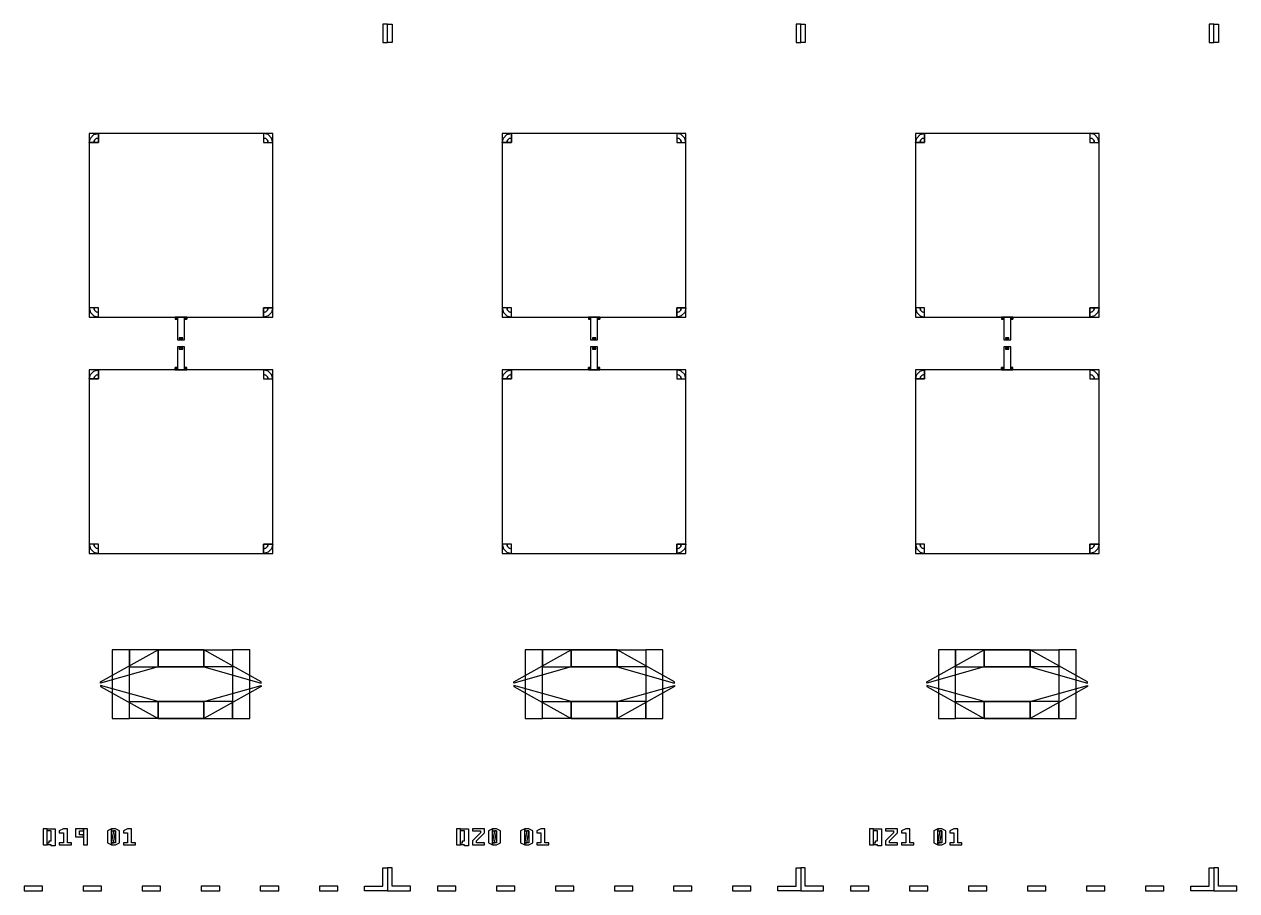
# Model space of a CAD drawing. Extents: x -50899 to 50899, y -48295 to 50898.
# Drawn here: x 4717 to 10000, y -39225 to -35449 of the extents above; entities that cross this region are included whole.
import ezdxf

# ---------------------------------------------------------------- set-up
doc = ezdxf.new("R2010")
doc.units = 0

# ---------------------------------------------------------------- blocks, each defined once
blk = doc.blocks.new('Q18')
for points in [[(2500, 875), (2250, 805), (2250, 809.8), (2500, 950), (2500, 875)], [(2500, 875), (2250, 805), (2250, 809.8), (2500, 950), (2500, 875)], [(2825, 875), (2500, 875), (2500, 950), (2825, 950), (2825, 875)], [(2825, 875), (2500, 875), (2500, 950), (2825, 950), (2825, 875)], [(2900, 950), (2825, 950), (2825, 650), (2900, 650), (2900, 950)], [(2900, 950), (2825, 950), (2825, 650), (2900, 650), (2900, 950)], [(2500, 725), (2250, 795), (2250, 790.2), (2500, 650), (2500, 725)], [(2500, 725), (2250, 795), (2250, 790.2), (2500, 650), (2500, 725)], [(2825, 725), (2500, 725), (2500, 650), (2825, 650), (2825, 725)], [(2825, 725), (2500, 725), (2500, 650), (2825, 650), (2825, 725)]]:
    blk.add_lwpolyline(points)
blk = doc.blocks.new('Q19')
for points in [[(1700, 3595.7), (1700, 3675.7), (1680, 3675.7), (1680, 3595.7), (1700, 3595.7)], [(400, 3200), (400, 2400), (1200, 2400), (1200, 3200), (400, 3200)], [(400, 3200), (400, 3160), (440, 3160), (440, 3200), (400, 3200)], [(400, 3160), (405.4, 3180), (420, 3194.6), (440, 3200), (440, 3180), (430, 3177.3), (422.7, 3170), (420, 3160), (400, 3160)], [(420, 3160), (422.7, 3170), (430, 3177.3), (440, 3180), (440, 3160), (440, 3160), (440, 3160), (440, 3160), (420, 3160)], [(1160, 3200), (1160, 3160), (1200, 3160), (1200, 3200), (1160, 3200)], [(1200, 3160), (1194.6, 3180), (1180, 3194.6), (1160, 3200), (1160, 3180), (1170, 3177.3), (1177.3, 3170), (1180, 3160), (1200, 3160)], [(1180, 3160), (1177.3, 3170), (1170, 3177.3), (1160, 3180), (1160, 3160), (1160, 3160), (1160, 3160), (1160, 3160), (1180, 3160)], [(440, 2400), (440, 2440), (400, 2440), (400, 2400), (440, 2400)], [(400, 2440), (405.4, 2420), (420, 2405.4), (440, 2400), (440, 2420), (430, 2422.7), (422.7, 2430), (420, 2440), (400, 2440)], [(420, 2440), (422.7, 2430), (430, 2422.7), (440, 2420), (440, 2440), (440, 2440), (440, 2440), (440, 2440), (420, 2440)], [(1200, 2400), (1200, 2440), (1160, 2440), (1160, 2400), (1200, 2400)], [(1200, 2440), (1194.6, 2420), (1180, 2405.4), (1160, 2400), (1160, 2420), (1170, 2422.7), (1177.3, 2430), (1180, 2440), (1200, 2440)], [(1180, 2440), (1177.3, 2430), (1170, 2422.7), (1160, 2420), (1160, 2440), (1160, 2440), (1160, 2440), (1160, 2440), (1180, 2440)], [(775, 2400), (775, 2390), (785, 2390), (785, 2400), (775, 2400)], [(785, 2390), (783.7, 2395), (780, 2398.7), (775, 2400), (775, 2395), (777.5, 2394.3), (779.3, 2392.5), (780, 2390), (785, 2390)], [(780, 2390), (779.3, 2392.5), (777.5, 2394.3), (775, 2395), (775, 2390), (775, 2390), (775, 2390), (775, 2390), (780, 2390)], [(785, 2400), (785, 2300), (815, 2300), (815, 2400), (785, 2400)], [(815, 2400), (815, 2390), (825, 2390), (825, 2400), (815, 2400)], [(815, 2390), (816.3, 2395), (820, 2398.7), (825, 2400), (825, 2395), (822.5, 2394.3), (820.7, 2392.5), (820, 2390), (815, 2390)], [(820, 2390), (820.7, 2392.5), (822.5, 2394.3), (825, 2395), (825, 2390), (825, 2390), (825, 2390), (825, 2390), (820, 2390)], [(807.5, 2305), (807.5, 2310), (792.5, 2310), (792.5, 2305), (807.5, 2305)], [(802.5, 2300), (802.5, 2305), (797.5, 2305), (797.5, 2300), (802.5, 2300)], [(785, 2270), (785, 2170), (815, 2170), (815, 2270), (785, 2270)], [(792.5, 2265), (792.5, 2260), (807.5, 2260), (807.5, 2265), (792.5, 2265)], [(797.5, 2270), (797.5, 2265), (802.5, 2265), (802.5, 2270), (797.5, 2270)], [(400, 2170), (400, 1370), (1200, 1370), (1200, 2170), (400, 2170)], [(400, 2170), (400, 2130), (440, 2130), (440, 2170), (400, 2170)], [(400, 2130), (405.4, 2150), (420, 2164.6), (440, 2170), (440, 2150), (430, 2147.3), (422.7, 2140), (420, 2130), (400, 2130)], [(785, 2170), (785, 2180), (775, 2180), (775, 2170), (785, 2170)], [(785, 2180), (783.7, 2175), (780, 2171.3), (775, 2170), (775, 2175), (777.5, 2175.7), (779.3, 2177.5), (780, 2180), (785, 2180)], [(780, 2180), (779.3, 2177.5), (777.5, 2175.7), (775, 2175), (775, 2180), (775, 2180), (775, 2180), (775, 2180), (780, 2180)], [(825, 2170), (825, 2180), (815, 2180), (815, 2170), (825, 2170)], [(815, 2180), (816.3, 2175), (820, 2171.3), (825, 2170), (825, 2175), (822.5, 2175.7), (820.7, 2177.5), (820, 2180), (815, 2180)], [(820, 2180), (820.7, 2177.5), (822.5, 2175.7), (825, 2175), (825, 2180), (825, 2180), (825, 2180), (825, 2180), (820, 2180)], [(1160, 2170), (1160, 2130), (1200, 2130), (1200, 2170), (1160, 2170)], [(1200, 2130), (1194.6, 2150), (1180, 2164.6), (1160, 2170), (1160, 2150), (1170, 2147.3), (1177.3, 2140), (1180, 2130), (1200, 2130)], [(420, 2130), (422.7, 2140), (430, 2147.3), (440, 2150), (440, 2130), (440, 2130), (440, 2130), (440, 2130), (420, 2130)], [(1180, 2130), (1177.3, 2140), (1170, 2147.3), (1160, 2150), (1160, 2130), (1160, 2130), (1160, 2130), (1160, 2130), (1180, 2130)], [(440, 1370), (440, 1410), (400, 1410), (400, 1370), (440, 1370)], [(400, 1410), (405.4, 1390), (420, 1375.4), (440, 1370), (440, 1390), (430, 1392.7), (422.7, 1400), (420, 1410), (400, 1410)], [(420, 1410), (422.7, 1400), (430, 1392.7), (440, 1390), (440, 1410), (440, 1410), (440, 1410), (440, 1410), (420, 1410)], [(1200, 1370), (1200, 1410), (1160, 1410), (1160, 1370), (1200, 1370)], [(1200, 1410), (1194.6, 1390), (1180, 1375.4), (1160, 1370), (1160, 1390), (1170, 1392.7), (1177.3, 1400), (1180, 1410), (1200, 1410)], [(1180, 1410), (1177.3, 1400), (1170, 1392.7), (1160, 1390), (1160, 1410), (1160, 1410), (1160, 1410), (1160, 1410), (1180, 1410)], [(2500, 875), (2250, 805), (2250, 809.8), (2500, 950), (2500, 875)], [(2500, 875), (2250, 805), (2250, 809.8), (2500, 950), (2500, 875)], [(2825, 875), (2500, 875), (2500, 950), (2825, 950), (2825, 875)], [(2825, 875), (2500, 875), (2500, 950), (2825, 950), (2825, 875)], [(2900, 950), (2825, 950), (2825, 650), (2900, 650), (2900, 950)], [(2900, 950), (2825, 950), (2825, 650), (2900, 650), (2900, 950)], [(2500, 725), (2250, 795), (2250, 790.2), (2500, 650), (2500, 725)], [(2500, 725), (2250, 795), (2250, 790.2), (2500, 650), (2500, 725)], [(2825, 725), (2500, 725), (2500, 650), (2825, 650), (2825, 725)], [(2825, 725), (2500, 725), (2500, 650), (2825, 650), (2825, 725)], [(200, 100), (217.5, 100), (217.5, 170), (200, 170), (200, 100)], [(217.5, 108.8), (226.2, 108.8), (226.2, 117.5), (235, 117.5), (235, 161.2), (217.5, 161.2), (217.5, 170), (252.5, 170), (252.5, 95.6), (235, 95.6), (235, 100), (217.5, 100), (217.5, 108.8)], [(270, 100), (322.5, 100), (322.5, 108.8), (305, 108.8), (305, 170), (287.5, 170), (270, 161.2), (270, 152.5), (287.5, 152.5), (287.5, 108.8), (270, 108.8), (270, 100), (270, 100)], [(375, 170), (340, 170), (340, 135), (375, 135), (375, 143.8), (357.5, 143.8), (357.5, 161.2), (375, 161.2), (375, 170)], [(375, 100), (392.5, 100), (392.5, 170), (375, 170), (375, 100)], [(1700, -100), (1600, -100), (1600, -80), (1680, -80), (1680, 0), (1700, 0), (1700, -100)], [(117.1, -100), (197.1, -100), (197.1, -80), (117.1, -80), (117.1, -100)], [(374.3, -100), (454.3, -100), (454.3, -80), (374.3, -80), (374.3, -100)], [(631.4, -100), (711.4, -100), (711.4, -80), (631.4, -80), (631.4, -100)], [(888.6, -100), (968.6, -100), (968.6, -80), (888.6, -80), (888.6, -100)], [(1145.7, -100), (1225.7, -100), (1225.7, -80), (1145.7, -80), (1145.7, -100)], [(1402.9, -100), (1482.9, -100), (1482.9, -80), (1402.9, -80), (1402.9, -100)]]:
    blk.add_lwpolyline(points)
blk = doc.blocks.new('Q20')
for points in [[(-100, 3595.7), (-100, 3675.7), (-80, 3675.7), (-80, 3595.7), (-100, 3595.7)], [(1700, 3595.7), (1700, 3675.7), (1680, 3675.7), (1680, 3595.7), (1700, 3595.7)], [(400, 3200), (400, 2400), (1200, 2400), (1200, 3200), (400, 3200)], [(400, 3200), (400, 3160), (440, 3160), (440, 3200), (400, 3200)], [(400, 3160), (405.4, 3180), (420, 3194.6), (440, 3200), (440, 3180), (430, 3177.3), (422.7, 3170), (420, 3160), (400, 3160)], [(420, 3160), (422.7, 3170), (430, 3177.3), (440, 3180), (440, 3160), (440, 3160), (440, 3160), (440, 3160), (420, 3160)], [(1160, 3200), (1160, 3160), (1200, 3160), (1200, 3200), (1160, 3200)], [(1200, 3160), (1194.6, 3180), (1180, 3194.6), (1160, 3200), (1160, 3180), (1170, 3177.3), (1177.3, 3170), (1180, 3160), (1200, 3160)], [(1180, 3160), (1177.3, 3170), (1170, 3177.3), (1160, 3180), (1160, 3160), (1160, 3160), (1160, 3160), (1160, 3160), (1180, 3160)], [(440, 2400), (440, 2440), (400, 2440), (400, 2400), (440, 2400)], [(400, 2440), (405.4, 2420), (420, 2405.4), (440, 2400), (440, 2420), (430, 2422.7), (422.7, 2430), (420, 2440), (400, 2440)], [(420, 2440), (422.7, 2430), (430, 2422.7), (440, 2420), (440, 2440), (440, 2440), (440, 2440), (440, 2440), (420, 2440)], [(1200, 2400), (1200, 2440), (1160, 2440), (1160, 2400), (1200, 2400)], [(1200, 2440), (1194.6, 2420), (1180, 2405.4), (1160, 2400), (1160, 2420), (1170, 2422.7), (1177.3, 2430), (1180, 2440), (1200, 2440)], [(1180, 2440), (1177.3, 2430), (1170, 2422.7), (1160, 2420), (1160, 2440), (1160, 2440), (1160, 2440), (1160, 2440), (1180, 2440)], [(775, 2400), (775, 2390), (785, 2390), (785, 2400), (775, 2400)], [(785, 2390), (783.7, 2395), (780, 2398.7), (775, 2400), (775, 2395), (777.5, 2394.3), (779.3, 2392.5), (780, 2390), (785, 2390)], [(780, 2390), (779.3, 2392.5), (777.5, 2394.3), (775, 2395), (775, 2390), (775, 2390), (775, 2390), (775, 2390), (780, 2390)], [(785, 2400), (785, 2300), (815, 2300), (815, 2400), (785, 2400)], [(815, 2400), (815, 2390), (825, 2390), (825, 2400), (815, 2400)], [(815, 2390), (816.3, 2395), (820, 2398.7), (825, 2400), (825, 2395), (822.5, 2394.3), (820.7, 2392.5), (820, 2390), (815, 2390)], [(820, 2390), (820.7, 2392.5), (822.5, 2394.3), (825, 2395), (825, 2390), (825, 2390), (825, 2390), (825, 2390), (820, 2390)], [(807.5, 2305), (807.5, 2310), (792.5, 2310), (792.5, 2305), (807.5, 2305)], [(802.5, 2300), (802.5, 2305), (797.5, 2305), (797.5, 2300), (802.5, 2300)], [(785, 2270), (785, 2170), (815, 2170), (815, 2270), (785, 2270)], [(792.5, 2265), (792.5, 2260), (807.5, 2260), (807.5, 2265), (792.5, 2265)], [(797.5, 2270), (797.5, 2265), (802.5, 2265), (802.5, 2270), (797.5, 2270)], [(400, 2170), (400, 1370), (1200, 1370), (1200, 2170), (400, 2170)], [(400, 2170), (400, 2130), (440, 2130), (440, 2170), (400, 2170)], [(400, 2130), (405.4, 2150), (420, 2164.6), (440, 2170), (440, 2150), (430, 2147.3), (422.7, 2140), (420, 2130), (400, 2130)], [(785, 2170), (785, 2180), (775, 2180), (775, 2170), (785, 2170)], [(785, 2180), (783.7, 2175), (780, 2171.3), (775, 2170), (775, 2175), (777.5, 2175.7), (779.3, 2177.5), (780, 2180), (785, 2180)], [(780, 2180), (779.3, 2177.5), (777.5, 2175.7), (775, 2175), (775, 2180), (775, 2180), (775, 2180), (775, 2180), (780, 2180)], [(825, 2170), (825, 2180), (815, 2180), (815, 2170), (825, 2170)], [(815, 2180), (816.3, 2175), (820, 2171.3), (825, 2170), (825, 2175), (822.5, 2175.7), (820.7, 2177.5), (820, 2180), (815, 2180)], [(820, 2180), (820.7, 2177.5), (822.5, 2175.7), (825, 2175), (825, 2180), (825, 2180), (825, 2180), (825, 2180), (820, 2180)], [(1160, 2170), (1160, 2130), (1200, 2130), (1200, 2170), (1160, 2170)], [(1200, 2130), (1194.6, 2150), (1180, 2164.6), (1160, 2170), (1160, 2150), (1170, 2147.3), (1177.3, 2140), (1180, 2130), (1200, 2130)], [(420, 2130), (422.7, 2140), (430, 2147.3), (440, 2150), (440, 2130), (440, 2130), (440, 2130), (440, 2130), (420, 2130)], [(1180, 2130), (1177.3, 2140), (1170, 2147.3), (1160, 2150), (1160, 2130), (1160, 2130), (1160, 2130), (1160, 2130), (1180, 2130)], [(440, 1370), (440, 1410), (400, 1410), (400, 1370), (440, 1370)], [(400, 1410), (405.4, 1390), (420, 1375.4), (440, 1370), (440, 1390), (430, 1392.7), (422.7, 1400), (420, 1410), (400, 1410)], [(420, 1410), (422.7, 1400), (430, 1392.7), (440, 1390), (440, 1410), (440, 1410), (440, 1410), (440, 1410), (420, 1410)], [(1200, 1370), (1200, 1410), (1160, 1410), (1160, 1370), (1200, 1370)], [(1200, 1410), (1194.6, 1390), (1180, 1375.4), (1160, 1370), (1160, 1390), (1170, 1392.7), (1177.3, 1400), (1180, 1410), (1200, 1410)], [(1180, 1410), (1177.3, 1400), (1170, 1392.7), (1160, 1390), (1160, 1410), (1160, 1410), (1160, 1410), (1160, 1410), (1180, 1410)], [(-1300, 650), (-1225, 650), (-1225, 950), (-1300, 950), (-1300, 650)], [(-1300, 650), (-1225, 650), (-1225, 950), (-1300, 950), (-1300, 650)], [(-1225, 875), (-900, 875), (-900, 950), (-1225, 950), (-1225, 875)], [(-1225, 875), (-900, 875), (-900, 950), (-1225, 950), (-1225, 875)], [(-900, 875), (-650, 805), (-650, 809.8), (-900, 950), (-900, 875)], [(-900, 875), (-650, 805), (-650, 809.8), (-900, 950), (-900, 875)], [(2500, 875), (2250, 805), (2250, 809.8), (2500, 950), (2500, 875)], [(2500, 875), (2250, 805), (2250, 809.8), (2500, 950), (2500, 875)], [(2825, 875), (2500, 875), (2500, 950), (2825, 950), (2825, 875)], [(2825, 875), (2500, 875), (2500, 950), (2825, 950), (2825, 875)], [(2900, 950), (2825, 950), (2825, 650), (2900, 650), (2900, 950)], [(2900, 950), (2825, 950), (2825, 650), (2900, 650), (2900, 950)], [(-900, 725), (-650, 795), (-650, 790.2), (-900, 650), (-900, 725)], [(-900, 725), (-650, 795), (-650, 790.2), (-900, 650), (-900, 725)], [(2500, 725), (2250, 795), (2250, 790.2), (2500, 650), (2500, 725)], [(2500, 725), (2250, 795), (2250, 790.2), (2500, 650), (2500, 725)], [(-1225, 725), (-900, 725), (-900, 650), (-1225, 650), (-1225, 725)], [(-1225, 725), (-900, 725), (-900, 650), (-1225, 650), (-1225, 725)], [(2825, 725), (2500, 725), (2500, 650), (2825, 650), (2825, 725)], [(2825, 725), (2500, 725), (2500, 650), (2825, 650), (2825, 725)], [(200, 100), (217.5, 100), (217.5, 170), (200, 170), (200, 100)], [(217.5, 108.8), (226.2, 108.8), (226.2, 117.5), (235, 117.5), (235, 161.2), (217.5, 161.2), (217.5, 170), (252.5, 170), (252.5, 95.6), (235, 95.6), (235, 100), (217.5, 100), (217.5, 108.8)], [(270, 100), (322.5, 100), (322.5, 108.8), (287.5, 108.8), (287.5, 117.5), (322.5, 152.5), (322.5, 170), (270, 170), (270, 161.2), (305, 161.2), (305, 152.5), (270, 117.5), (270, 100), (270, 100)], [(340, 108.8), (357.5, 100), (357.5, 170), (340, 161.2), (340, 108.8)], [(357.5, 100), (375, 100), (392.5, 108.8), (392.5, 161.2), (375, 170), (357.5, 170), (357.5, 161.2), (375, 161.2), (375, 108.8), (357.5, 108.8), (357.5, 100)], [(357.5, 108.8), (366.2, 108.8), (375, 156.9), (375, 161.2), (366.2, 161.2), (357.5, 113.1), (357.5, 108.8)], [(-100, -100), (0, -100), (0, -80), (-80, -80), (-80, 0), (-100, 0), (-100, -100)], [(1700, -100), (1600, -100), (1600, -80), (1680, -80), (1680, 0), (1700, 0), (1700, -100)], [(117.1, -100), (197.1, -100), (197.1, -80), (117.1, -80), (117.1, -100)], [(374.3, -100), (454.3, -100), (454.3, -80), (374.3, -80), (374.3, -100)], [(631.4, -100), (711.4, -100), (711.4, -80), (631.4, -80), (631.4, -100)], [(888.6, -100), (968.6, -100), (968.6, -80), (888.6, -80), (888.6, -100)], [(1145.7, -100), (1225.7, -100), (1225.7, -80), (1145.7, -80), (1145.7, -100)], [(1402.9, -100), (1482.9, -100), (1482.9, -80), (1402.9, -80), (1402.9, -100)]]:
    blk.add_lwpolyline(points)
blk = doc.blocks.new('Q21')
for points in [[(-100, 3595.7), (-100, 3675.7), (-80, 3675.7), (-80, 3595.7), (-100, 3595.7)], [(1700, 3595.7), (1700, 3675.7), (1680, 3675.7), (1680, 3595.7), (1700, 3595.7)], [(400, 3200), (400, 2400), (1200, 2400), (1200, 3200), (400, 3200)], [(400, 3200), (400, 3160), (440, 3160), (440, 3200), (400, 3200)], [(400, 3160), (405.4, 3180), (420, 3194.6), (440, 3200), (440, 3180), (430, 3177.3), (422.7, 3170), (420, 3160), (400, 3160)], [(420, 3160), (422.7, 3170), (430, 3177.3), (440, 3180), (440, 3160), (440, 3160), (440, 3160), (440, 3160), (420, 3160)], [(1160, 3200), (1160, 3160), (1200, 3160), (1200, 3200), (1160, 3200)], [(1200, 3160), (1194.6, 3180), (1180, 3194.6), (1160, 3200), (1160, 3180), (1170, 3177.3), (1177.3, 3170), (1180, 3160), (1200, 3160)], [(1180, 3160), (1177.3, 3170), (1170, 3177.3), (1160, 3180), (1160, 3160), (1160, 3160), (1160, 3160), (1160, 3160), (1180, 3160)], [(440, 2400), (440, 2440), (400, 2440), (400, 2400), (440, 2400)], [(400, 2440), (405.4, 2420), (420, 2405.4), (440, 2400), (440, 2420), (430, 2422.7), (422.7, 2430), (420, 2440), (400, 2440)], [(420, 2440), (422.7, 2430), (430, 2422.7), (440, 2420), (440, 2440), (440, 2440), (440, 2440), (440, 2440), (420, 2440)], [(1200, 2400), (1200, 2440), (1160, 2440), (1160, 2400), (1200, 2400)], [(1200, 2440), (1194.6, 2420), (1180, 2405.4), (1160, 2400), (1160, 2420), (1170, 2422.7), (1177.3, 2430), (1180, 2440), (1200, 2440)], [(1180, 2440), (1177.3, 2430), (1170, 2422.7), (1160, 2420), (1160, 2440), (1160, 2440), (1160, 2440), (1160, 2440), (1180, 2440)], [(775, 2400), (775, 2390), (785, 2390), (785, 2400), (775, 2400)], [(785, 2390), (783.7, 2395), (780, 2398.7), (775, 2400), (775, 2395), (777.5, 2394.3), (779.3, 2392.5), (780, 2390), (785, 2390)], [(780, 2390), (779.3, 2392.5), (777.5, 2394.3), (775, 2395), (775, 2390), (775, 2390), (775, 2390), (775, 2390), (780, 2390)], [(785, 2400), (785, 2300), (815, 2300), (815, 2400), (785, 2400)], [(815, 2400), (815, 2390), (825, 2390), (825, 2400), (815, 2400)], [(815, 2390), (816.3, 2395), (820, 2398.7), (825, 2400), (825, 2395), (822.5, 2394.3), (820.7, 2392.5), (820, 2390), (815, 2390)], [(820, 2390), (820.7, 2392.5), (822.5, 2394.3), (825, 2395), (825, 2390), (825, 2390), (825, 2390), (825, 2390), (820, 2390)], [(807.5, 2305), (807.5, 2310), (792.5, 2310), (792.5, 2305), (807.5, 2305)], [(802.5, 2300), (802.5, 2305), (797.5, 2305), (797.5, 2300), (802.5, 2300)], [(785, 2270), (785, 2170), (815, 2170), (815, 2270), (785, 2270)], [(792.5, 2265), (792.5, 2260), (807.5, 2260), (807.5, 2265), (792.5, 2265)], [(797.5, 2270), (797.5, 2265), (802.5, 2265), (802.5, 2270), (797.5, 2270)], [(400, 2170), (400, 1370), (1200, 1370), (1200, 2170), (400, 2170)], [(400, 2170), (400, 2130), (440, 2130), (440, 2170), (400, 2170)], [(400, 2130), (405.4, 2150), (420, 2164.6), (440, 2170), (440, 2150), (430, 2147.3), (422.7, 2140), (420, 2130), (400, 2130)], [(785, 2170), (785, 2180), (775, 2180), (775, 2170), (785, 2170)], [(785, 2180), (783.7, 2175), (780, 2171.3), (775, 2170), (775, 2175), (777.5, 2175.7), (779.3, 2177.5), (780, 2180), (785, 2180)], [(780, 2180), (779.3, 2177.5), (777.5, 2175.7), (775, 2175), (775, 2180), (775, 2180), (775, 2180), (775, 2180), (780, 2180)], [(825, 2170), (825, 2180), (815, 2180), (815, 2170), (825, 2170)], [(815, 2180), (816.3, 2175), (820, 2171.3), (825, 2170), (825, 2175), (822.5, 2175.7), (820.7, 2177.5), (820, 2180), (815, 2180)], [(820, 2180), (820.7, 2177.5), (822.5, 2175.7), (825, 2175), (825, 2180), (825, 2180), (825, 2180), (825, 2180), (820, 2180)], [(1160, 2170), (1160, 2130), (1200, 2130), (1200, 2170), (1160, 2170)], [(1200, 2130), (1194.6, 2150), (1180, 2164.6), (1160, 2170), (1160, 2150), (1170, 2147.3), (1177.3, 2140), (1180, 2130), (1200, 2130)], [(420, 2130), (422.7, 2140), (430, 2147.3), (440, 2150), (440, 2130), (440, 2130), (440, 2130), (440, 2130), (420, 2130)], [(1180, 2130), (1177.3, 2140), (1170, 2147.3), (1160, 2150), (1160, 2130), (1160, 2130), (1160, 2130), (1160, 2130), (1180, 2130)], [(440, 1370), (440, 1410), (400, 1410), (400, 1370), (440, 1370)], [(400, 1410), (405.4, 1390), (420, 1375.4), (440, 1370), (440, 1390), (430, 1392.7), (422.7, 1400), (420, 1410), (400, 1410)], [(420, 1410), (422.7, 1400), (430, 1392.7), (440, 1390), (440, 1410), (440, 1410), (440, 1410), (440, 1410), (420, 1410)], [(1200, 1370), (1200, 1410), (1160, 1410), (1160, 1370), (1200, 1370)], [(1200, 1410), (1194.6, 1390), (1180, 1375.4), (1160, 1370), (1160, 1390), (1170, 1392.7), (1177.3, 1400), (1180, 1410), (1200, 1410)], [(1180, 1410), (1177.3, 1400), (1170, 1392.7), (1160, 1390), (1160, 1410), (1160, 1410), (1160, 1410), (1160, 1410), (1180, 1410)], [(-1300, 650), (-1225, 650), (-1225, 950), (-1300, 950), (-1300, 650)], [(-1300, 650), (-1225, 650), (-1225, 950), (-1300, 950), (-1300, 650)], [(-1225, 875), (-900, 875), (-900, 950), (-1225, 950), (-1225, 875)], [(-1225, 875), (-900, 875), (-900, 950), (-1225, 950), (-1225, 875)], [(-900, 875), (-650, 805), (-650, 809.8), (-900, 950), (-900, 875)], [(-900, 875), (-650, 805), (-650, 809.8), (-900, 950), (-900, 875)], [(-900, 725), (-650, 795), (-650, 790.2), (-900, 650), (-900, 725)], [(-900, 725), (-650, 795), (-650, 790.2), (-900, 650), (-900, 725)], [(-1225, 725), (-900, 725), (-900, 650), (-1225, 650), (-1225, 725)], [(-1225, 725), (-900, 725), (-900, 650), (-1225, 650), (-1225, 725)], [(200, 100), (217.5, 100), (217.5, 170), (200, 170), (200, 100)], [(217.5, 108.8), (226.2, 108.8), (226.2, 117.5), (235, 117.5), (235, 161.2), (217.5, 161.2), (217.5, 170), (252.5, 170), (252.5, 95.6), (235, 95.6), (235, 100), (217.5, 100), (217.5, 108.8)], [(270, 100), (322.5, 100), (322.5, 108.8), (287.5, 108.8), (287.5, 117.5), (322.5, 152.5), (322.5, 170), (270, 170), (270, 161.2), (305, 161.2), (305, 152.5), (270, 117.5), (270, 100), (270, 100)], [(340, 100), (392.5, 100), (392.5, 108.8), (375, 108.8), (375, 170), (357.5, 170), (340, 161.2), (340, 152.5), (357.5, 152.5), (357.5, 108.8), (340, 108.8), (340, 100), (340, 100)], [(-100, -100), (0, -100), (0, -80), (-80, -80), (-80, 0), (-100, 0), (-100, -100)], [(1700, -100), (1600, -100), (1600, -80), (1680, -80), (1680, 0), (1700, 0), (1700, -100)], [(117.1, -100), (197.1, -100), (197.1, -80), (117.1, -80), (117.1, -100)], [(374.3, -100), (454.3, -100), (454.3, -80), (374.3, -80), (374.3, -100)], [(631.4, -100), (711.4, -100), (711.4, -80), (631.4, -80), (631.4, -100)], [(888.6, -100), (968.6, -100), (968.6, -80), (888.6, -80), (888.6, -100)], [(1145.7, -100), (1225.7, -100), (1225.7, -80), (1145.7, -80), (1145.7, -100)], [(1402.9, -100), (1482.9, -100), (1482.9, -80), (1402.9, -80), (1402.9, -100)]]:
    blk.add_lwpolyline(points)
blk = doc.blocks.new('Q22')
for points in [[(-100, 3595.7), (-100, 3675.7), (-80, 3675.7), (-80, 3595.7), (-100, 3595.7)], [(-1300, 650), (-1225, 650), (-1225, 950), (-1300, 950), (-1300, 650)], [(-1300, 650), (-1225, 650), (-1225, 950), (-1300, 950), (-1300, 650)], [(-1225, 875), (-900, 875), (-900, 950), (-1225, 950), (-1225, 875)], [(-1225, 875), (-900, 875), (-900, 950), (-1225, 950), (-1225, 875)], [(-900, 875), (-650, 805), (-650, 809.8), (-900, 950), (-900, 875)], [(-900, 875), (-650, 805), (-650, 809.8), (-900, 950), (-900, 875)], [(-900, 725), (-650, 795), (-650, 790.2), (-900, 650), (-900, 725)], [(-900, 725), (-650, 795), (-650, 790.2), (-900, 650), (-900, 725)], [(-1225, 725), (-900, 725), (-900, 650), (-1225, 650), (-1225, 725)], [(-1225, 725), (-900, 725), (-900, 650), (-1225, 650), (-1225, 725)], [(-100, -100), (0, -100), (0, -80), (-80, -80), (-80, 0), (-100, 0), (-100, -100)]]:
    blk.add_lwpolyline(points)

msp = doc.modelspace()

# ---------------------------------------------------------------- linework, layer by layer
for points in [[(4800, -39025), (4817.5, -39025), (4817.5, -38955), (4800, -38955), (4800, -39025)], [(4817.5, -39016.2), (4826.2, -39016.2), (4826.2, -39007.5), (4835, -39007.5), (4835, -38963.8), (4817.5, -38963.8), (4817.5, -38955), (4852.5, -38955), (4852.5, -39029.4), (4835, -39029.4), (4835, -39025), (4817.5, -39025), (4817.5, -39016.2)], [(4870, -39025), (4922.5, -39025), (4922.5, -39016.2), (4905, -39016.2), (4905, -38955), (4887.5, -38955), (4870, -38963.8), (4870, -38972.5), (4887.5, -38972.5), (4887.5, -39016.2), (4870, -39016.2), (4870, -39025), (4870, -39025)], [(4975, -38955), (4940, -38955), (4940, -38990), (4975, -38990), (4975, -38981.2), (4957.5, -38981.2), (4957.5, -38963.8), (4975, -38963.8), (4975, -38955)], [(4975, -39025), (4992.5, -39025), (4992.5, -38955), (4975, -38955), (4975, -39025)], [(5080, -39016.2), (5097.5, -39025), (5097.5, -38955), (5080, -38963.8), (5080, -39016.2)], [(5097.5, -39025), (5115, -39025), (5132.5, -39016.2), (5132.5, -38963.8), (5115, -38955), (5097.5, -38955), (5097.5, -38963.8), (5115, -38963.8), (5115, -39016.2), (5097.5, -39016.2), (5097.5, -39025)], [(5097.5, -39016.2), (5106.2, -39016.2), (5115, -38968.1), (5115, -38963.8), (5106.2, -38963.8), (5097.5, -39011.9), (5097.5, -39016.2)], [(5150, -39025), (5202.5, -39025), (5202.5, -39016.2), (5185, -39016.2), (5185, -38955), (5167.5, -38955), (5150, -38963.8), (5150, -38972.5), (5167.5, -38972.5), (5167.5, -39016.2), (5150, -39016.2), (5150, -39025), (5150, -39025)], [(6600, -39025), (6617.5, -39025), (6617.5, -38955), (6600, -38955), (6600, -39025)], [(6617.5, -39016.2), (6626.2, -39016.2), (6626.2, -39007.5), (6635, -39007.5), (6635, -38963.8), (6617.5, -38963.8), (6617.5, -38955), (6652.5, -38955), (6652.5, -39029.4), (6635, -39029.4), (6635, -39025), (6617.5, -39025), (6617.5, -39016.2)], [(6670, -39025), (6722.5, -39025), (6722.5, -39016.2), (6687.5, -39016.2), (6687.5, -39007.5), (6722.5, -38972.5), (6722.5, -38955), (6670, -38955), (6670, -38963.8), (6705, -38963.8), (6705, -38972.5), (6670, -39007.5), (6670, -39025), (6670, -39025)], [(6740, -39016.2), (6757.5, -39025), (6757.5, -38955), (6740, -38963.8), (6740, -39016.2)], [(6757.5, -39025), (6775, -39025), (6792.5, -39016.2), (6792.5, -38963.8), (6775, -38955), (6757.5, -38955), (6757.5, -38963.8), (6775, -38963.8), (6775, -39016.2), (6757.5, -39016.2), (6757.5, -39025)], [(6757.5, -39016.2), (6766.2, -39016.2), (6775, -38968.1), (6775, -38963.8), (6766.2, -38963.8), (6757.5, -39011.9), (6757.5, -39016.2)], [(6880, -39016.2), (6897.5, -39025), (6897.5, -38955), (6880, -38963.8), (6880, -39016.2)], [(6897.5, -39025), (6915, -39025), (6932.5, -39016.2), (6932.5, -38963.8), (6915, -38955), (6897.5, -38955), (6897.5, -38963.8), (6915, -38963.8), (6915, -39016.2), (6897.5, -39016.2), (6897.5, -39025)], [(6897.5, -39016.2), (6906.2, -39016.2), (6915, -38968.1), (6915, -38963.8), (6906.2, -38963.8), (6897.5, -39011.9), (6897.5, -39016.2)], [(6950, -39025), (7002.5, -39025), (7002.5, -39016.2), (6985, -39016.2), (6985, -38955), (6967.5, -38955), (6950, -38963.8), (6950, -38972.5), (6967.5, -38972.5), (6967.5, -39016.2), (6950, -39016.2), (6950, -39025), (6950, -39025)], [(8400, -39025), (8417.5, -39025), (8417.5, -38955), (8400, -38955), (8400, -39025)], [(8417.5, -39016.2), (8426.2, -39016.2), (8426.2, -39007.5), (8435, -39007.5), (8435, -38963.8), (8417.5, -38963.8), (8417.5, -38955), (8452.5, -38955), (8452.5, -39029.4), (8435, -39029.4), (8435, -39025), (8417.5, -39025), (8417.5, -39016.2)], [(8470, -39025), (8522.5, -39025), (8522.5, -39016.2), (8487.5, -39016.2), (8487.5, -39007.5), (8522.5, -38972.5), (8522.5, -38955), (8470, -38955), (8470, -38963.8), (8505, -38963.8), (8505, -38972.5), (8470, -39007.5), (8470, -39025), (8470, -39025)], [(8540, -39025), (8592.5, -39025), (8592.5, -39016.2), (8575, -39016.2), (8575, -38955), (8557.5, -38955), (8540, -38963.8), (8540, -38972.5), (8557.5, -38972.5), (8557.5, -39016.2), (8540, -39016.2), (8540, -39025), (8540, -39025)], [(8680, -39016.2), (8697.5, -39025), (8697.5, -38955), (8680, -38963.8), (8680, -39016.2)], [(8697.5, -39025), (8715, -39025), (8732.5, -39016.2), (8732.5, -38963.8), (8715, -38955), (8697.5, -38955), (8697.5, -38963.8), (8715, -38963.8), (8715, -39016.2), (8697.5, -39016.2), (8697.5, -39025)], [(8697.5, -39016.2), (8706.2, -39016.2), (8715, -38968.1), (8715, -38963.8), (8706.2, -38963.8), (8697.5, -39011.9), (8697.5, -39016.2)], [(8750, -39025), (8802.5, -39025), (8802.5, -39016.2), (8785, -39016.2), (8785, -38955), (8767.5, -38955), (8750, -38963.8), (8750, -38972.5), (8767.5, -38972.5), (8767.5, -39016.2), (8750, -39016.2), (8750, -39025), (8750, -39025)]]:
    msp.add_lwpolyline(points)

# ---------------------------------------------------------------- block references
for name, p in [('Q18', (2800, -39125)), ('Q19', (4600, -39125)), ('Q20', (6400, -39125)), ('Q21', (8200, -39125)), ('Q22', (10000, -39125))]:
    msp.add_blockref(name, p)

doc.saveas('drawing.dxf')
